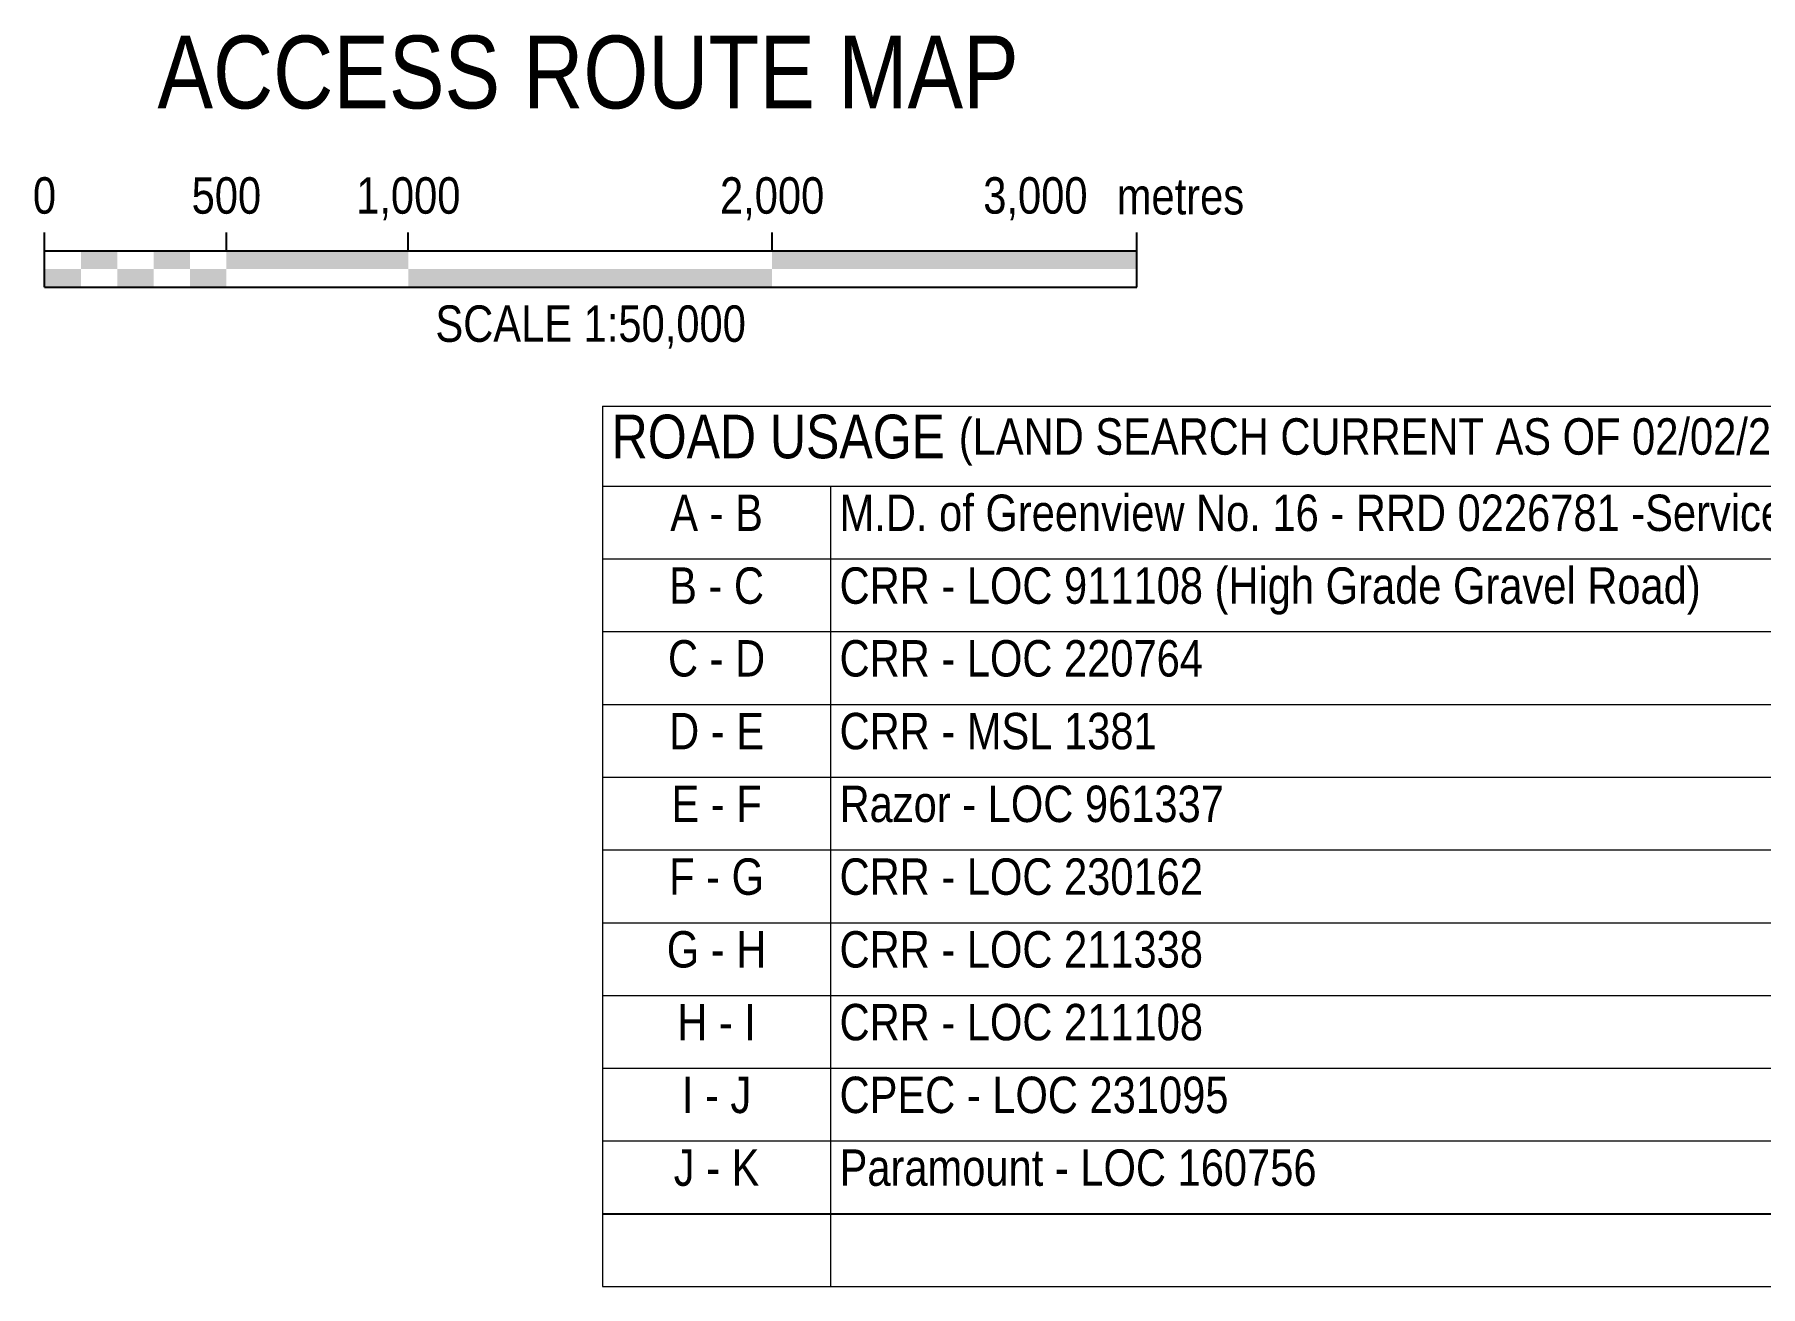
# Model space of a CAD drawing. Extents: x 520549 to 522128, y 6027808 to 6029983.
# Drawn here: x 521156.3 to 521631, y 6027808.4 to 6028152.6 of the extents above; entities that cross this region are included whole.
import ezdxf
from ezdxf.enums import TextEntityAlignment as Align

# ---------------------------------------------------------------- set-up
doc = ezdxf.new("R2010")
doc.units = 0
doc.header["$LTSCALE"] = 5
doc.layers.get('Defpoints').update_dxf_attribs({"color": 9})
doc.layers.add('CG-NOTES', color=7, linetype='Continuous')
doc.layers.add('DETAIL-T', color=7, linetype='Continuous')
doc.styles.add('0', font='ARIALN.TTF')
doc.styles.add('80', font='ARIALN.TTF', dxfattribs={"height": 10})
doc.styles.add('80CG', font='ARIALN.TTF', dxfattribs={"height": 10})
doc.styles.add('BOLD', font='ARIALNB.TTF')

# ---------------------------------------------------------------- blocks, each defined once
blk = doc.blocks.new('*T577')
at = {"layer": 'CG-NOTES', "color": 0, "lineweight": -2, "transparency": 16777216}
blk.add_line((0, -221.98), (513.21, -221.98), dxfattribs=at)
at = {"layer": 'Defpoints', "color": 8, "linetype": 'ByBlock', "lineweight": 0, "transparency": 16777216}
for p, q in [((0, 0), (513.21, 0)), ((0, 0), (0, -241.98)), ((513.21, 0), (513.21, -241.98)), ((0, -21.98), (513.21, -21.98)), ((62.67, -21.98), (62.67, -241.98)), ((455.66, -21.98), (455.66, -241.98)), ((0, -41.98), (513.21, -41.98)), ((0, -61.98), (513.21, -61.98)), ((0, -81.98), (513.21, -81.98)), ((0, -101.98), (513.21, -101.98)), ((0, -121.98), (513.21, -121.98)), ((0, -141.98), (513.21, -141.98)), ((0, -161.98), (513.21, -161.98)), ((0, -181.98), (513.21, -181.98)), ((0, -201.98), (513.21, -201.98)), ((0, -241.98), (513.21, -241.98))]:
    blk.add_line(p, q, dxfattribs=at)
at = {"layer": 'CG-NOTES', "color": 154, "transparency": 16777216, "insert": (2.5, -2.33), "char_height": 11.9999, "width": 508.2056, "attachment_point": 1, "style": 'BOLD'}
blk.add_mtext('\\A1;{\\fArial Narrow|b0|i0|c0|p34;\\C14;ROAD USAGE\\fArial Narrow|b1|i0|c0|p34;\\H0.99999x; \\fArial Narrow|b0|i0|c0|p34;\\H0.83333x;\\C256;(LAND SEARCH CURRENT AS OF 02/02/24)}', dxfattribs=at)
at = {"layer": 'CG-NOTES', "transparency": 16777216, "style": '0'}
for s, insert, char_height, width, attachment_point in [('A - B', (31.34, -24.31), 10, 57.6743, 2), ('M.D. of Greenview No. 16 - RRD 0226781 -Service Road (Bigstone Road)', (65.17, -24.31), 9.9999, 387.9871, 1), ('0.68 km', (510.71, -24.31), 10, 52.5443, 3), ('B - C', (31.34, -44.31), 10, 57.6743, 2), ('CRR - LOC 911108 (High Grade Gravel Road)', (65.17, -44.31), 9.9999, 387.9871, 1), ('5.72 km', (510.71, -44.31), 10, 52.5443, 3), ('C - D', (31.34, -64.31), 10, 57.6743, 2), ('CRR - LOC 220764', (65.17, -64.31), 9.9999, 387.9871, 1), ('0.15 km', (510.71, -64.31), 10, 52.5443, 3), ('D - E', (31.34, -84.31), 10, 57.6743, 2), ('CRR - MSL 1381', (65.17, -84.31), 9.9999, 387.9871, 1), ('0.64 km', (510.71, -84.31), 10, 52.5443, 3), ('E - F', (31.34, -104.31), 10, 57.6743, 2), ('Razor - LOC 961337', (65.17, -104.31), 9.9999, 387.9871, 1), ('0.50 km', (510.71, -104.31), 10, 52.5443, 3), ('F - G', (31.34, -124.31), 10, 57.6743, 2), ('CRR - LOC 230162', (65.17, -124.31), 9.9999, 387.9871, 1), ('0.17 km', (510.71, -124.31), 10, 52.5443, 3), ('G - H', (31.34, -144.31), 10, 57.6743, 2), ('CRR - LOC 211338', (65.17, -144.31), 9.9999, 387.9871, 1), ('0.72 km', (510.71, -144.31), 10, 52.5443, 3), ('H - I', (31.34, -164.31), 10, 57.6743, 2), ('CRR - LOC 211108', (65.17, -164.31), 9.9999, 387.9871, 1), ('1.45 km', (510.71, -164.31), 10, 52.5443, 3), ('I - J', (31.34, -184.31), 10, 57.6743, 2), ('CPEC - LOC 231095', (65.17, -184.31), 9.9999, 387.9871, 1), ('0.43 km', (510.71, -184.31), 10, 52.5443, 3), ('0.58 km', (510.71, -204.31), 10, 52.5443, 3), ('J - K', (31.34, -204.31), 10, 57.6743, 2), ('Paramount - LOC 160756', (65.17, -204.31), 9.9999, 387.9871, 1), ('11.04 km', (510.71, -224.31), 10, 52.5443, 3)]:
    blk.add_mtext(s, dxfattribs=dict(at, insert=insert, char_height=char_height, width=width, attachment_point=attachment_point))
blk = doc.blocks.new('*U288')
at = {"color": 0}
for p, q in [((-150, 0), (-150, 15)), ((-100, 10), (-100, 15)), ((-50, 10), (-50, 15)), ((50, 10), (50, 15)), ((150.24, 0), (150.24, 15)), ((-150, 10), (150.24, 10)), ((-150, 0), (150.24, 0))]:
    blk.add_line(p, q, dxfattribs=at)
for points in [[(-140, 10), (-130, 10), (-140, 5), (-130, 5)], [(-120, 10), (-110, 10), (-120, 5), (-110, 5)], [(-100, 10), (-50, 10), (-100, 5), (-50, 5)], [(50, 10), (150.24, 10), (50, 5), (150.24, 5)], [(-150, 5), (-140, 5), (-150, 0), (-140, 0)], [(-130, 5), (-120, 5), (-130, 0), (-120, 0)], [(-110, 5), (-100, 5), (-110, 0), (-100, 0)], [(-50, 5), (50, 5), (-50, 0), (50, 0)]]:
    blk.add_solid(points, dxfattribs=at)
at = {"color": 0, "style": '80'}
blk.add_text('metres', height=10, dxfattribs=at).set_placement((162.24, 20), align=Align.CENTER)
at = {"color": 0, "char_height": 10, "style": '80'}
for s, insert, attachment_point in [('0', (-150, 30.21), 2), ('500', (-100, 30.21), 2), ('1,000', (-50, 30.21), 2), ('2,000', (50, 30.21), 2), ('3,000', (136.7, 30.22), 3), ('SCALE 1:50,000', (0.12, -5), 2)]:
    blk.add_mtext(s, dxfattribs=dict(at, insert=insert, attachment_point=attachment_point))

msp = doc.modelspace()

# ---------------------------------------------------------------- block references
msp.add_blockref('*T577', (521312.57, 6028050.42))
at = {"layer": 'DETAIL-T', "xscale": 1.000517607646313, "yscale": 1.000517607646313, "zscale": 1.000517607646313}
msp.add_blockref('*U288', (521309.16, 6028083.12), dxfattribs=at)
msp.add_blockref('*U288', (521309.16, 6028083.12), dxfattribs=at)

# ---------------------------------------------------------------- texts
at = {"layer": 'DETAIL-T', "color": 3, "insert": (521308.57, 6028142.14), "char_height": 20.0104, "width": 236.0656, "attachment_point": 5, "style": '80CG'}
msp.add_mtext('ACCESS ROUTE MAP', dxfattribs=at)
msp.add_mtext('ACCESS ROUTE MAP', dxfattribs=at)

doc.saveas('drawing.dxf')
